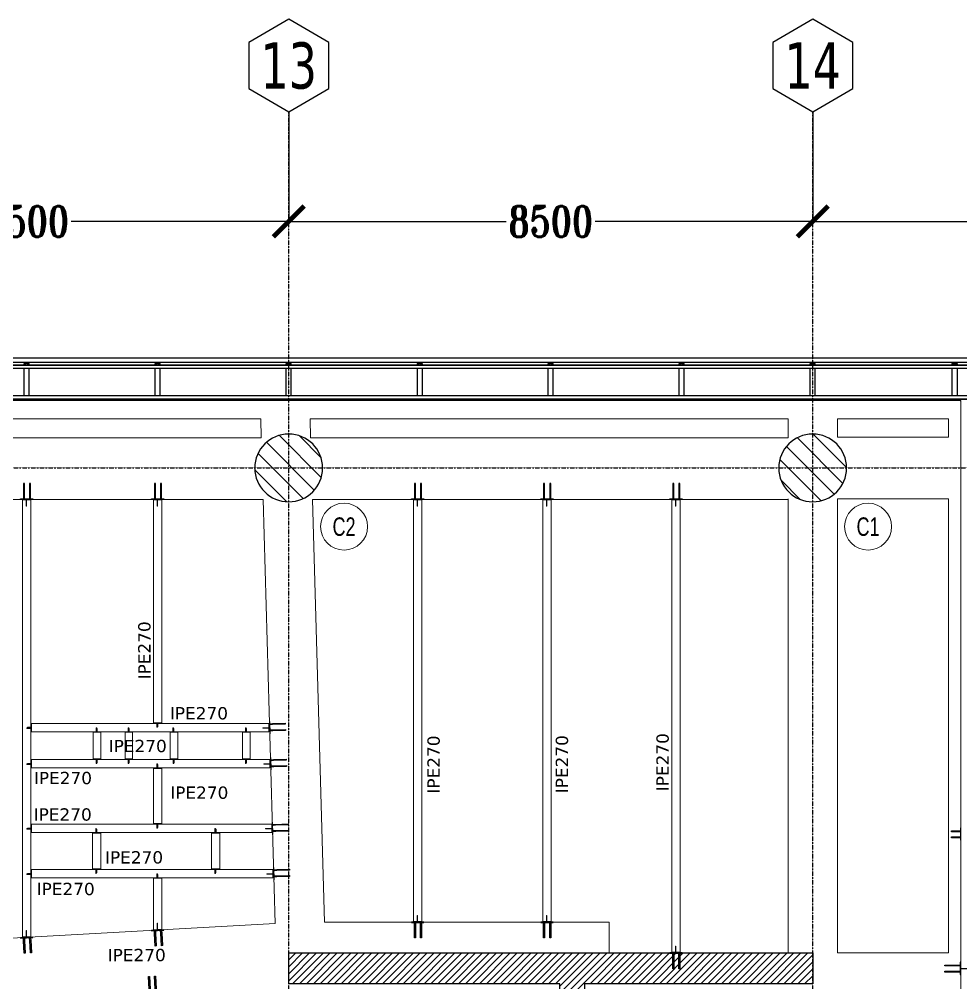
# Model space of a CAD drawing. Header units: millimetres. Extents: x -6598 to 74598, y -11659 to 33736.
# Drawn here: x 46629 to 61901, y 17147 to 32781 of the extents above; entities that cross this region are included whole.
import ezdxf
from ezdxf.enums import TextEntityAlignment as Align

# ---------------------------------------------------------------- set-up
doc = ezdxf.new("R2010")
doc.units = ezdxf.units.MM
doc.header["$LTSCALE"] = 0.95
doc.linetypes.add('DXK_LINE_DOT3', pattern=[5.9187, 2.979, -0.9799, 0.9799, -0.9799])
for name, color, linetype, lineweight in [('0-1', 7, 'Continuous', 5), ('E_B_PLACA-1', 10, 'Continuous', 25), ('E_B_PLACA-2', 254, 'Continuous', 25), ('E_COLUMNAS', 1, 'Continuous', 18), ('E_COLUMNAS-3', 1, 'Continuous', 35), ('E_COLUMNAS-4', 1, 'Continuous', 25), ('E_TEXTO', 3, 'Continuous', 9), ('E_VIGAS', 5, 'Continuous', 9), ('E_VIGAS-1', 5, 'Continuous', 25), ('E_VIGAS-2', 10, 'Continuous', 25), ('E_VIGAS-3', 5, 'Continuous', 25), ('HCB-VIGAS', 4, 'Continuous', 15)]:
    doc.layers.add(name, color=color, linetype=linetype, lineweight=lineweight)
for name, color, linetype in [('COTAS', 8, 'Continuous'), ('HCB-ACH_PANT', 253, 'Continuous'), ('HCB-EJES', 1, 'Continuous'), ('HCB-PLATINAS', 5, 'Continuous'), ('HCB-ROTULOS', 2, 'Continuous'), ('HCB_PANTALLAS', 6, 'Continuous')]:
    doc.layers.add(name, color=color, linetype=linetype)
doc.styles.add('Arial Narrow', font='', dxfattribs={"width": 0.85, "height": 0.3})
doc.styles.add('ROMANT', font='romant.shx', dxfattribs={"width": 0.8})
doc.styles.add('VERDANA', font='verdana.ttf')
doc.styles.get('Arial Narrow').set_extended_font_data('Arial Narrow')
doc.dimstyles.new('1.125', dxfattribs={"dimscale": 0, "dimtxt": 500, "dimasz": 500, "dimexe": 4, "dimexo": 4, "dimgap": 15, "dimtad": 0, "dimdec": 0, "dimzin": 4, "dimdsep": 46, "dimtxsty": 'ROMANT', "dimblk": 'ARCHTICK', "dimcen": -10, "dimclrd": 256, "dimclrt": 3, "dimadec": 0, "dimazin": 0, "dimtfac": 1, "dimtdec": 0, "dimtix": 1, "dimtmove": 0, "dimatfit": 0, "dimldrblk": 'OBLIQUE', "dimfxl": 0.05, "dimtolj": 1, "dimtzin": 0, "dimarcsym": 0})

# ---------------------------------------------------------------- blocks, each defined once
blk = doc.blocks.new('EST_SFM_VIGA-METALICA-SECCION-C - EST_SFM_VIGA-METALICA-UPN160-1604346-_58_00m_N_E_-NIVEL-15 DOC')
at = {"layer": 'E_VIGAS-1'}
for p, q in [((30.11, 0.018), (-30.277, 0.018)), ((-30.272, -0.047), (30.104, -0.047))]:
    blk.add_line(p, q, dxfattribs=at)
blk = doc.blocks.new('EST_SFM_VIGA-METALICA-SECCION-C - EST_SFM_VIGA-METALICA-UPN100-1526554-_58_00m_N_E_-NIVEL-15 DOC')
at = {"layer": 'E_VIGAS-2'}
for p, q in [((34.942, 0.018), (-34.929, 0.018)), ((-34.929, -0.032), (34.942, -0.032))]:
    blk.add_line(p, q, dxfattribs=at)
blk = doc.blocks.new('EST_SFM_VIGA-METALICA-SECCION-C - EST_SFM_VIGA-METALICA-UPN100-1526616-_58_00m_N_E_-NIVEL-15 DOC')
at = {"layer": 'E_VIGAS-2'}
for p, q in [((34.044, 0.032), (-34.827, 0.032)), ((-34.827, -0.018), (34.044, -0.018))]:
    blk.add_line(p, q, dxfattribs=at)
blk = doc.blocks.new('DCTIB_CNI_EST_MOD-1A-FAC_0001_rvt-1-_58_00m_N_E_-NIVEL-15 DOC')
at = {"layer": 'E_B_PLACA-1'}
for p, q in [((-75.147, 167.83), (-5.177, 167.83)), ((-5.727, 167.28), (-74.597, 167.28))]:
    blk.add_line(p, q, dxfattribs=at)
at = {"layer": 'E_B_PLACA-2'}
for p, q in [((-5.177, 167.83), (-75.147, 167.83)), ((-74.597, 167.28), (-5.727, 167.28))]:
    blk.add_line(p, q, dxfattribs=at)
at = {"layer": 'E_VIGAS-1'}
for p, q in [((-27.454, 167.859), (-27.426, 167.859)), ((-27.454, 167.858), (-27.454, 167.859)), ((-27.372, 167.858), (-27.454, 167.858)), ((-27.454, 167.83), (-27.454, 167.858)), ((-27.454, 167.33), (-27.454, 167.78)), ((-27.415, 167.864), (-27.415, 167.878)), ((-27.415, 167.859), (-27.415, 167.864)), ((-27.41, 167.878), (-27.41, 167.864)), ((-27.41, 167.864), (-27.41, 167.859)), ((-27.399, 167.859), (-27.372, 167.859)), ((-27.372, 167.859), (-27.372, 167.858)), ((-27.372, 167.83), (-27.372, 167.858)), ((-27.372, 167.33), (-27.372, 167.78)), ((-25.328, 167.859), (-25.3, 167.859)), ((-25.328, 167.858), (-25.328, 167.859)), ((-25.246, 167.858), (-25.328, 167.858)), ((-25.328, 167.83), (-25.328, 167.858)), ((-25.328, 167.33), (-25.328, 167.78)), ((-25.29, 167.864), (-25.29, 167.878)), ((-25.29, 167.859), (-25.29, 167.864)), ((-25.285, 167.878), (-25.285, 167.864)), ((-25.285, 167.864), (-25.285, 167.859)), ((-25.274, 167.859), (-25.246, 167.859)), ((-25.246, 167.859), (-25.246, 167.858)), ((-25.246, 167.83), (-25.246, 167.858)), ((-25.246, 167.33), (-25.246, 167.78)), ((-23.203, 167.859), (-23.175, 167.859)), ((-23.203, 167.858), (-23.203, 167.859)), ((-23.121, 167.858), (-23.203, 167.858)), ((-23.203, 167.83), (-23.203, 167.858)), ((-23.203, 167.33), (-23.203, 167.78)), ((-23.164, 167.864), (-23.164, 167.878)), ((-23.164, 167.859), (-23.164, 167.864)), ((-23.159, 167.878), (-23.159, 167.864)), ((-23.159, 167.864), (-23.159, 167.859)), ((-23.149, 167.859), (-23.121, 167.859)), ((-23.121, 167.859), (-23.121, 167.858)), ((-23.121, 167.83), (-23.121, 167.858)), ((-23.121, 167.33), (-23.121, 167.78)), ((-21.078, 167.858), (-21.078, 167.859)), ((-21.078, 167.859), (-21.05, 167.859)), ((-20.996, 167.858), (-21.078, 167.858)), ((-21.078, 167.858), (-21.078, 167.83)), ((-21.078, 167.78), (-21.078, 167.33)), ((-21.04, 167.864), (-21.04, 167.878)), ((-21.04, 167.859), (-21.04, 167.864)), ((-21.035, 167.878), (-21.035, 167.864)), ((-21.035, 167.864), (-21.035, 167.859)), ((-21.024, 167.859), (-20.996, 167.859)), ((-20.996, 167.859), (-20.996, 167.858)), ((-20.996, 167.858), (-20.996, 167.83)), ((-20.996, 167.78), (-20.996, 167.33)), ((-18.953, 167.859), (-18.925, 167.859)), ((-18.953, 167.858), (-18.953, 167.859)), ((-18.871, 167.858), (-18.953, 167.858)), ((-18.953, 167.83), (-18.953, 167.858)), ((-18.953, 167.33), (-18.953, 167.78)), ((-18.915, 167.864), (-18.915, 167.878)), ((-18.915, 167.859), (-18.915, 167.864)), ((-18.91, 167.878), (-18.91, 167.864)), ((-18.91, 167.864), (-18.91, 167.859)), ((-18.899, 167.859), (-18.871, 167.859)), ((-18.871, 167.859), (-18.871, 167.858)), ((-18.871, 167.83), (-18.871, 167.858)), ((-18.871, 167.33), (-18.871, 167.78)), ((-16.828, 167.859), (-16.8, 167.859)), ((-16.828, 167.858), (-16.828, 167.859)), ((-16.746, 167.858), (-16.828, 167.858)), ((-16.828, 167.83), (-16.828, 167.858)), ((-16.828, 167.33), (-16.828, 167.78)), ((-16.79, 167.864), (-16.79, 167.878)), ((-16.79, 167.859), (-16.79, 167.864)), ((-16.785, 167.878), (-16.785, 167.864)), ((-16.785, 167.864), (-16.785, 167.859)), ((-16.774, 167.859), (-16.746, 167.859)), ((-16.746, 167.859), (-16.746, 167.858)), ((-16.746, 167.83), (-16.746, 167.858)), ((-16.746, 167.33), (-16.746, 167.78)), ((-14.703, 167.859), (-14.675, 167.859)), ((-14.703, 167.858), (-14.703, 167.859)), ((-14.703, 167.858), (-14.621, 167.858)), ((-14.621, 167.858), (-14.703, 167.858)), ((-14.703, 167.83), (-14.703, 167.858)), ((-14.703, 167.33), (-14.703, 167.78)), ((-14.665, 167.864), (-14.665, 167.878)), ((-14.665, 167.859), (-14.665, 167.864)), ((-14.66, 167.878), (-14.66, 167.864)), ((-14.66, 167.864), (-14.66, 167.859)), ((-14.649, 167.859), (-14.621, 167.859)), ((-14.621, 167.859), (-14.621, 167.858)), ((-14.621, 167.83), (-14.621, 167.858)), ((-14.621, 167.33), (-14.621, 167.78)), ((-12.403, 167.858), (-12.403, 167.859)), ((-12.403, 167.859), (-12.375, 167.859)), ((-12.403, 167.858), (-12.321, 167.858)), ((-12.321, 167.858), (-12.403, 167.858)), ((-12.403, 167.858), (-12.403, 167.83)), ((-12.403, 167.78), (-12.403, 167.33)), ((-12.364, 167.864), (-12.364, 167.878)), ((-12.364, 167.859), (-12.364, 167.864)), ((-12.359, 167.878), (-12.359, 167.864)), ((-12.359, 167.864), (-12.359, 167.859)), ((-12.349, 167.859), (-12.321, 167.859)), ((-12.321, 167.859), (-12.321, 167.858)), ((-12.321, 167.858), (-12.321, 167.83)), ((-12.321, 167.78), (-12.321, 167.33)), ((-27.454, 167.26), (-27.454, 167.28)), ((-27.372, 167.26), (-27.454, 167.26)), ((-27.372, 167.26), (-27.372, 167.28)), ((-25.328, 167.263), (-25.328, 167.28)), ((-25.246, 167.263), (-25.328, 167.263)), ((-25.246, 167.263), (-25.246, 167.28)), ((-23.203, 167.263), (-23.203, 167.28)), ((-23.121, 167.263), (-23.203, 167.263)), ((-23.121, 167.263), (-23.121, 167.28)), ((-21.078, 167.28), (-21.078, 167.263)), ((-20.996, 167.263), (-21.078, 167.263)), ((-20.996, 167.28), (-20.996, 167.263)), ((-18.953, 167.263), (-18.953, 167.28)), ((-18.871, 167.263), (-18.953, 167.263)), ((-18.871, 167.263), (-18.871, 167.28)), ((-16.828, 167.263), (-16.828, 167.28)), ((-16.746, 167.263), (-16.828, 167.263)), ((-16.746, 167.263), (-16.746, 167.28)), ((-14.703, 167.263), (-14.703, 167.28)), ((-14.621, 167.263), (-14.703, 167.263)), ((-14.621, 167.263), (-14.621, 167.28)), ((-12.403, 167.28), (-12.403, 167.263)), ((-12.321, 167.263), (-12.403, 167.263)), ((-12.321, 167.28), (-12.321, 167.263))]:
    blk.add_line(p, q, dxfattribs=at)
for points, knots in [([(-27.415, 167.864), (-27.415, 167.863), (-27.415, 167.862), (-27.417, 167.86), (-27.419, 167.86), (-27.42, 167.859), (-27.421, 167.859), (-27.423, 167.859), (-27.424, 167.859), (-27.426, 167.859)], [0, 0, 0, 0, 0.285714, 0.428571, 0.571429, 0.678571, 0.732143, 0.785714, 1, 1, 1, 1]), ([(-27.426, 167.859), (-27.425, 167.859), (-27.423, 167.859), (-27.421, 167.859), (-27.419, 167.86), (-27.417, 167.86), (-27.415, 167.862), (-27.415, 167.863), (-27.415, 167.864)], [0, 0, 0, 0, 0.142857, 0.285714, 0.428571, 0.571429, 0.785714, 1, 1, 1, 1]), ([(-27.41, 167.864), (-27.41, 167.863), (-27.41, 167.862), (-27.408, 167.86), (-27.407, 167.86), (-27.405, 167.859), (-27.404, 167.859), (-27.402, 167.859), (-27.401, 167.859), (-27.399, 167.859)], [0, 0, 0, 0, 0.285714, 0.428571, 0.571429, 0.678571, 0.732143, 0.785714, 1, 1, 1, 1]), ([(-27.399, 167.859), (-27.4, 167.859), (-27.402, 167.859), (-27.404, 167.859), (-27.406, 167.86), (-27.408, 167.86), (-27.41, 167.862), (-27.41, 167.863), (-27.41, 167.864)], [0, 0, 0, 0, 0.142857, 0.285714, 0.428571, 0.571429, 0.785714, 1, 1, 1, 1]), ([(-25.29, 167.864), (-25.29, 167.863), (-25.29, 167.862), (-25.292, 167.86), (-25.293, 167.86), (-25.295, 167.859), (-25.296, 167.859), (-25.297, 167.859), (-25.299, 167.859), (-25.3, 167.859)], [0, 0, 0, 0, 0.285714, 0.428571, 0.571429, 0.678571, 0.732143, 0.785714, 1, 1, 1, 1]), ([(-25.3, 167.859), (-25.299, 167.859), (-25.298, 167.859), (-25.295, 167.859), (-25.293, 167.86), (-25.291, 167.86), (-25.29, 167.862), (-25.29, 167.863), (-25.29, 167.864)], [0, 0, 0, 0, 0.142857, 0.285714, 0.428571, 0.571429, 0.785714, 1, 1, 1, 1]), ([(-25.285, 167.864), (-25.285, 167.863), (-25.284, 167.862), (-25.283, 167.86), (-25.281, 167.86), (-25.28, 167.859), (-25.279, 167.859), (-25.277, 167.859), (-25.275, 167.859), (-25.274, 167.859)], [0, 0, 0, 0, 0.285714, 0.428571, 0.571429, 0.678571, 0.732143, 0.785714, 1, 1, 1, 1]), ([(-25.274, 167.859), (-25.275, 167.859), (-25.276, 167.859), (-25.279, 167.859), (-25.281, 167.86), (-25.283, 167.86), (-25.284, 167.862), (-25.285, 167.863), (-25.285, 167.864)], [0, 0, 0, 0, 0.142857, 0.285714, 0.428571, 0.571429, 0.785714, 1, 1, 1, 1]), ([(-23.164, 167.864), (-23.164, 167.863), (-23.165, 167.862), (-23.166, 167.86), (-23.168, 167.86), (-23.169, 167.859), (-23.17, 167.859), (-23.172, 167.859), (-23.174, 167.859), (-23.175, 167.859)], [0, 0, 0, 0, 0.285714, 0.428571, 0.571429, 0.678571, 0.732143, 0.785714, 1, 1, 1, 1]), ([(-23.175, 167.859), (-23.174, 167.859), (-23.173, 167.859), (-23.17, 167.859), (-23.168, 167.86), (-23.166, 167.86), (-23.165, 167.862), (-23.164, 167.863), (-23.164, 167.864)], [0, 0, 0, 0, 0.142857, 0.285714, 0.428571, 0.571429, 0.785714, 1, 1, 1, 1]), ([(-23.159, 167.864), (-23.159, 167.863), (-23.159, 167.862), (-23.157, 167.86), (-23.156, 167.86), (-23.154, 167.859), (-23.153, 167.859), (-23.152, 167.859), (-23.15, 167.859), (-23.149, 167.859)], [0, 0, 0, 0, 0.285714, 0.428571, 0.571429, 0.678571, 0.732143, 0.785714, 1, 1, 1, 1]), ([(-23.149, 167.859), (-23.15, 167.859), (-23.151, 167.859), (-23.154, 167.859), (-23.156, 167.86), (-23.158, 167.86), (-23.159, 167.862), (-23.159, 167.863), (-23.159, 167.864)], [0, 0, 0, 0, 0.142857, 0.285714, 0.428571, 0.571429, 0.785714, 1, 1, 1, 1]), ([(-21.05, 167.859), (-21.049, 167.859), (-21.048, 167.859), (-21.045, 167.859), (-21.043, 167.86), (-21.041, 167.86), (-21.04, 167.862), (-21.04, 167.863), (-21.04, 167.864)], [0, 0, 0, 0, 0.142857, 0.285714, 0.428571, 0.571429, 0.785714, 1, 1, 1, 1]), ([(-21.04, 167.864), (-21.04, 167.863), (-21.04, 167.862), (-21.042, 167.86), (-21.043, 167.86), (-21.045, 167.859), (-21.046, 167.859), (-21.047, 167.859), (-21.049, 167.859), (-21.05, 167.859)], [0, 0, 0, 0, 0.285714, 0.428571, 0.571429, 0.678571, 0.732143, 0.785714, 1, 1, 1, 1]), ([(-21.024, 167.859), (-21.025, 167.859), (-21.026, 167.859), (-21.029, 167.859), (-21.031, 167.86), (-21.033, 167.86), (-21.034, 167.862), (-21.035, 167.863), (-21.035, 167.864)], [0, 0, 0, 0, 0.142857, 0.285714, 0.428571, 0.571429, 0.785714, 1, 1, 1, 1]), ([(-21.035, 167.864), (-21.035, 167.863), (-21.034, 167.862), (-21.033, 167.86), (-21.031, 167.86), (-21.03, 167.859), (-21.029, 167.859), (-21.027, 167.859), (-21.025, 167.859), (-21.024, 167.859)], [0, 0, 0, 0, 0.285714, 0.428571, 0.571429, 0.678571, 0.732143, 0.785714, 1, 1, 1, 1]), ([(-18.915, 167.864), (-18.915, 167.863), (-18.915, 167.862), (-18.917, 167.86), (-18.918, 167.86), (-18.92, 167.859), (-18.921, 167.859), (-18.922, 167.859), (-18.924, 167.859), (-18.925, 167.859)], [0, 0, 0, 0, 0.285714, 0.428571, 0.571429, 0.678571, 0.732143, 0.785714, 1, 1, 1, 1]), ([(-18.925, 167.859), (-18.924, 167.859), (-18.923, 167.859), (-18.92, 167.859), (-18.918, 167.86), (-18.916, 167.86), (-18.915, 167.862), (-18.915, 167.863), (-18.915, 167.864)], [0, 0, 0, 0, 0.142857, 0.285714, 0.428571, 0.571429, 0.785714, 1, 1, 1, 1]), ([(-18.91, 167.864), (-18.91, 167.863), (-18.909, 167.862), (-18.908, 167.86), (-18.906, 167.86), (-18.905, 167.859), (-18.904, 167.859), (-18.902, 167.859), (-18.9, 167.859), (-18.899, 167.859)], [0, 0, 0, 0, 0.285714, 0.428571, 0.571429, 0.678571, 0.732143, 0.785714, 1, 1, 1, 1]), ([(-18.899, 167.859), (-18.9, 167.859), (-18.901, 167.859), (-18.904, 167.859), (-18.906, 167.86), (-18.908, 167.86), (-18.909, 167.862), (-18.91, 167.863), (-18.91, 167.864)], [0, 0, 0, 0, 0.142857, 0.285714, 0.428571, 0.571429, 0.785714, 1, 1, 1, 1]), ([(-16.79, 167.864), (-16.79, 167.863), (-16.79, 167.862), (-16.792, 167.86), (-16.793, 167.86), (-16.795, 167.859), (-16.796, 167.859), (-16.797, 167.859), (-16.799, 167.859), (-16.8, 167.859)], [0, 0, 0, 0, 0.285714, 0.428571, 0.571429, 0.678571, 0.732143, 0.785714, 1, 1, 1, 1]), ([(-16.8, 167.859), (-16.799, 167.859), (-16.798, 167.859), (-16.795, 167.859), (-16.793, 167.86), (-16.791, 167.86), (-16.79, 167.862), (-16.79, 167.863), (-16.79, 167.864)], [0, 0, 0, 0, 0.142857, 0.285714, 0.428571, 0.571429, 0.785714, 1, 1, 1, 1]), ([(-16.785, 167.864), (-16.785, 167.863), (-16.784, 167.862), (-16.783, 167.86), (-16.781, 167.86), (-16.78, 167.859), (-16.779, 167.859), (-16.777, 167.859), (-16.775, 167.859), (-16.774, 167.859)], [0, 0, 0, 0, 0.285714, 0.428571, 0.571429, 0.678571, 0.732143, 0.785714, 1, 1, 1, 1]), ([(-16.774, 167.859), (-16.775, 167.859), (-16.776, 167.859), (-16.779, 167.859), (-16.781, 167.86), (-16.783, 167.86), (-16.784, 167.862), (-16.785, 167.863), (-16.785, 167.864)], [0, 0, 0, 0, 0.142857, 0.285714, 0.428571, 0.571429, 0.785714, 1, 1, 1, 1]), ([(-14.665, 167.864), (-14.665, 167.863), (-14.665, 167.862), (-14.667, 167.86), (-14.668, 167.86), (-14.67, 167.859), (-14.671, 167.859), (-14.672, 167.859), (-14.674, 167.859), (-14.675, 167.859)], [0, 0, 0, 0, 0.285714, 0.428571, 0.571429, 0.678571, 0.732143, 0.785714, 1, 1, 1, 1]), ([(-14.675, 167.859), (-14.674, 167.859), (-14.673, 167.859), (-14.67, 167.859), (-14.668, 167.86), (-14.666, 167.86), (-14.665, 167.862), (-14.665, 167.863), (-14.665, 167.864)], [0, 0, 0, 0, 0.142857, 0.285714, 0.428571, 0.571429, 0.785714, 1, 1, 1, 1]), ([(-14.66, 167.864), (-14.66, 167.863), (-14.659, 167.862), (-14.658, 167.86), (-14.656, 167.86), (-14.655, 167.859), (-14.654, 167.859), (-14.652, 167.859), (-14.65, 167.859), (-14.649, 167.859)], [0, 0, 0, 0, 0.285714, 0.428571, 0.571429, 0.678571, 0.732143, 0.785714, 1, 1, 1, 1]), ([(-14.649, 167.859), (-14.65, 167.859), (-14.651, 167.859), (-14.654, 167.859), (-14.656, 167.86), (-14.658, 167.86), (-14.659, 167.862), (-14.66, 167.863), (-14.66, 167.864)], [0, 0, 0, 0, 0.142857, 0.285714, 0.428571, 0.571429, 0.785714, 1, 1, 1, 1]), ([(-12.375, 167.859), (-12.374, 167.859), (-12.373, 167.859), (-12.37, 167.859), (-12.368, 167.86), (-12.366, 167.86), (-12.365, 167.862), (-12.364, 167.863), (-12.364, 167.864)], [0, 0, 0, 0, 0.142857, 0.285714, 0.428571, 0.571429, 0.785714, 1, 1, 1, 1]), ([(-12.364, 167.864), (-12.364, 167.863), (-12.365, 167.862), (-12.366, 167.86), (-12.368, 167.86), (-12.369, 167.859), (-12.37, 167.859), (-12.372, 167.859), (-12.374, 167.859), (-12.375, 167.859)], [0, 0, 0, 0, 0.285714, 0.428571, 0.571429, 0.678571, 0.732143, 0.785714, 1, 1, 1, 1]), ([(-12.349, 167.859), (-12.35, 167.859), (-12.351, 167.859), (-12.354, 167.859), (-12.356, 167.86), (-12.358, 167.86), (-12.359, 167.862), (-12.359, 167.863), (-12.359, 167.864)], [0, 0, 0, 0, 0.142857, 0.285714, 0.428571, 0.571429, 0.785714, 1, 1, 1, 1]), ([(-12.359, 167.864), (-12.359, 167.863), (-12.359, 167.862), (-12.357, 167.86), (-12.356, 167.86), (-12.354, 167.859), (-12.353, 167.859), (-12.352, 167.859), (-12.35, 167.859), (-12.349, 167.859)], [0, 0, 0, 0, 0.285714, 0.428571, 0.571429, 0.678571, 0.732143, 0.785714, 1, 1, 1, 1])]:
    blk.add_open_spline(points, degree=3, knots=knots, dxfattribs=at)
for name, p in [('EST_SFM_VIGA-METALICA-SECCION-C - EST_SFM_VIGA-METALICA-UPN160-1604346-_58_00m_N_E_-NIVEL-15 DOC', (-40.081, 167.925)), ('EST_SFM_VIGA-METALICA-SECCION-C - EST_SFM_VIGA-METALICA-UPN100-1526554-_58_00m_N_E_-NIVEL-15 DOC', (-40.169, 167.812)), ('EST_SFM_VIGA-METALICA-SECCION-C - EST_SFM_VIGA-METALICA-UPN100-1526616-_58_00m_N_E_-NIVEL-15 DOC', (-39.77, 167.298))]:
    blk.add_blockref(name, p, dxfattribs=at)
blk = doc.blocks.new('EST_SCM_COLUMNA-SECCION-CIRCULAR - EST_SCM_COLUMNA-CONCRETO-CIRCULAR_Ø_110cm-V22-_58_00m_N_E_-NIVEL-15 DOC')
at = {"layer": 'E_COLUMNAS'}
h = blk.add_hatch(dxfattribs=at)
h.set_pattern_fill('FP_21', color=256, style=0, pattern_type=2)
h.set_pattern_definition([(135, (23.162, -166.162), (-0.15909903, -0.15909903), [])])
h.paths.add_polyline_path([(-0.041, -0.548), (0.041, -0.548), (0.122, -0.536), (0.201, -0.512), (0.275, -0.476), (0.343, -0.43), (0.403, -0.374), (0.454, -0.31), (0.496, -0.239), (0.526, -0.162), (0.544, -0.082), (0.55, 0), (0.544, 0.082), (0.526, 0.162), (0.496, 0.239), (0.454, 0.31), (0.402, 0.375), (0.343, 0.43), (0.275, 0.476), (0.201, 0.512), (0.122, 0.536), (0.041, 0.548), (-0.041, 0.548), (-0.122, 0.536), (-0.201, 0.512), (-0.275, 0.476), (-0.343, 0.43), (-0.403, 0.374), (-0.454, 0.31), (-0.496, 0.239), (-0.526, 0.162), (-0.544, 0.082), (-0.55, 0), (-0.544, -0.082), (-0.526, -0.162), (-0.496, -0.239), (-0.454, -0.31), (-0.403, -0.374), (-0.343, -0.43), (-0.275, -0.476), (-0.201, -0.512), (-0.122, -0.536), (-0.098, -0.54)])
at = {"layer": 'E_COLUMNAS-4'}
for start, end in [(0, 180), (180, 0)]:
    blk.add_arc((0, 0), 0.55, start, end, dxfattribs=at)
blk = doc.blocks.new('EST_SCM_COLUMNA-SECCION-CIRCULAR - EST_SCM_COLUMNA-CONCRETO-CIRCULAR_Ø_110cm-V23-_58_00m_N_E_-NIVEL-15 DOC')
at = {"layer": 'E_COLUMNAS'}
h = blk.add_hatch(dxfattribs=at)
h.set_pattern_fill('FP_22', color=256, style=0, pattern_type=2)
h.set_pattern_definition([(135, (14.662, -166.162), (-0.15909903, -0.15909903), [])])
h.paths.add_polyline_path([(0.041, -0.548), (0.122, -0.536), (0.201, -0.512), (0.275, -0.476), (0.343, -0.43), (0.403, -0.374), (0.454, -0.31), (0.496, -0.239), (0.526, -0.162), (0.544, -0.082), (0.55, 0), (0.544, 0.082), (0.526, 0.162), (0.496, 0.239), (0.454, 0.31), (0.402, 0.375), (0.343, 0.43), (0.275, 0.476), (0.201, 0.512), (0.122, 0.536), (0.041, 0.548), (-0.041, 0.548), (-0.122, 0.536), (-0.201, 0.512), (-0.275, 0.476), (-0.343, 0.43), (-0.403, 0.374), (-0.454, 0.31), (-0.496, 0.239), (-0.526, 0.162), (-0.544, 0.082), (-0.55, 0), (-0.544, -0.082), (-0.526, -0.162), (-0.496, -0.239), (-0.454, -0.31), (-0.403, -0.374), (-0.343, -0.43), (-0.275, -0.476), (-0.201, -0.512), (-0.122, -0.536), (-0.041, -0.548)])
at = {"layer": 'E_COLUMNAS-4'}
for start, end in [(0, 180), (180, 0)]:
    blk.add_arc((0, 0), 0.55, start, end, dxfattribs=at)
blk = doc.blocks.new('_ArchTick')
at = {"color": 0, "linetype": 'ByBlock', "const_width": 0.15}
blk.add_lwpolyline([(-0.5, -0.5), (0.5, 0.5)], dxfattribs=at)
blk = doc.blocks.new('*D645')
at = {"layer": 'COTAS', "color": 0, "lineweight": -2, "transparency": 16777216}
for p, q in [((42500, 31277), (42500, 29496)), ((51000, 31277), (51000, 29496))]:
    blk.add_line(p, q, dxfattribs=at)
at = {"layer": 'COTAS', "lineweight": -2, "transparency": 16777216}
for p, q in [((42500, 29500), (46030, 29500)), ((51000, 29500), (47470, 29500))]:
    blk.add_line(p, q, dxfattribs=at)
at = {"layer": 'Defpoints', "color": 0, "transparency": 16777216}
for p in [(42500, 31281), (51000, 31281), (42500, 29500)]:
    blk.add_point(p, dxfattribs=at)
at = {"layer": 'COTAS', "lineweight": -2, "transparency": 16777216, "xscale": 500, "yscale": 500, "zscale": 500, "rotation": 180}
blk.add_blockref('_ArchTick', (42500, 29500), dxfattribs=at)
at = {"layer": 'COTAS', "lineweight": -2, "transparency": 16777216, "xscale": 500, "yscale": 500, "zscale": 500}
blk.add_blockref('_ArchTick', (51000, 29500), dxfattribs=at)
at = {"layer": 'COTAS', "color": 3, "transparency": 16777216, "insert": (46750, 29500), "char_height": 500, "attachment_point": 5, "style": 'ROMANT'}
blk.add_mtext('\\A1;8500', dxfattribs=at)
blk = doc.blocks.new('_Oblique')
at = {"color": 0, "linetype": 'ByBlock', "lineweight": -2}
blk.add_line((-0.5, -0.5), (0.5, 0.5), dxfattribs=at)
blk = doc.blocks.new('*D646')
at = {"layer": 'COTAS', "color": 0, "lineweight": -2, "transparency": 16777216}
for p, q in [((51000, 31277), (51000, 29496)), ((59500, 31277), (59500, 29496))]:
    blk.add_line(p, q, dxfattribs=at)
at = {"layer": 'COTAS', "lineweight": -2, "transparency": 16777216}
for p, q in [((51000, 29500), (54530, 29500)), ((59500, 29500), (55970, 29500))]:
    blk.add_line(p, q, dxfattribs=at)
at = {"layer": 'Defpoints', "color": 0, "transparency": 16777216}
for p in [(51000, 31281), (59500, 31281), (51000, 29500)]:
    blk.add_point(p, dxfattribs=at)
at = {"layer": 'COTAS', "lineweight": -2, "transparency": 16777216, "xscale": 500, "yscale": 500, "zscale": 500, "rotation": 180}
blk.add_blockref('_ArchTick', (51000, 29500), dxfattribs=at)
at = {"layer": 'COTAS', "lineweight": -2, "transparency": 16777216, "xscale": 500, "yscale": 500, "zscale": 500}
blk.add_blockref('_ArchTick', (59500, 29500), dxfattribs=at)
at = {"layer": 'COTAS', "color": 3, "transparency": 16777216, "insert": (55250, 29500), "char_height": 500, "attachment_point": 5, "style": 'ROMANT'}
blk.add_mtext('\\A1;8500', dxfattribs=at)
blk = doc.blocks.new('*D647')
at = {"layer": 'COTAS', "color": 0, "lineweight": -2, "transparency": 16777216}
for p, q in [((59500, 31277), (59500, 29496)), ((68000, 31277), (68000, 29496))]:
    blk.add_line(p, q, dxfattribs=at)
at = {"layer": 'COTAS', "lineweight": -2, "transparency": 16777216}
for p, q in [((59500, 29500), (63030, 29500)), ((68000, 29500), (64470, 29500))]:
    blk.add_line(p, q, dxfattribs=at)
at = {"layer": 'Defpoints', "color": 0, "transparency": 16777216}
for p in [(59500, 31281), (68000, 31281), (68000, 29500)]:
    blk.add_point(p, dxfattribs=at)
at = {"layer": 'COTAS', "lineweight": -2, "transparency": 16777216, "xscale": 500, "yscale": 500, "zscale": 500, "rotation": 180}
blk.add_blockref('_ArchTick', (59500, 29500), dxfattribs=at)
at = {"layer": 'COTAS', "lineweight": -2, "transparency": 16777216, "xscale": 500, "yscale": 500, "zscale": 500}
blk.add_blockref('_ArchTick', (68000, 29500), dxfattribs=at)
at = {"layer": 'COTAS', "color": 3, "transparency": 16777216, "insert": (63750, 29500), "char_height": 500, "attachment_point": 5, "style": 'ROMANT'}
blk.add_mtext('\\A1;8500', dxfattribs=at)
blk = doc.blocks.new('CNI_TAG COLUMNAS CONCRETO MARCA - CNI_COLUMNA CONCRETO-582370-PLANTA TIPO PISO 18 A PISO 23')
at = {"layer": 'E_TEXTO'}
for start, end in [(360, 180), (180, 360)]:
    blk.add_arc((0.00026, -0.00015), 0.00254, start, end, dxfattribs=at)

msp = doc.modelspace()

# ---------------------------------------------------------------- hatches: boundary and pattern name
at = {"layer": 'HCB-ACH_PANT'}
h = msp.add_hatch(dxfattribs=at)
h.set_pattern_fill('ANSI31', color=256, scale=25)
h.set_pattern_definition([(45, (-21179.4, -55448.73), (-56.1266, 56.1266), [])])
h.paths.add_polyline_path([(59500.2, 7870.3), (51000.2, 7870.3), (51000.2, 8370.3), (55400.2, 8370.3), (55400.2, 17130.3), (51000.2, 17130.3), (51000.2, 17630.3), (59500.2, 17630.3), (59500.2, 17130.3), (55800.2, 17130.3), (55800.2, 8370.3), (59500.2, 8370.3)])

# ---------------------------------------------------------------- linework, layer by layer
at = {"layer": 'E_VIGAS', "color": 30, "true_color": 0xf26722}
msp.add_line((59100, 17632.6), (59100, 25000.1), dxfattribs=at)
for points in [[(6101, 26596), (6101, -1095.8), (61901.2, -1095.7), (61901.1, 26596)], [(42801, 25990.1), (42801, 26296), (50546.2, 26296), (50554.9, 25990.1)], [(51355.2, 25990.1), (59101.2, 25990.1), (59101.2, 26296), (51346.5, 26296)], [(59901.2, 26000.1), (61701.1, 26000.1), (61701.1, 26296), (59901.2, 26296)], [(42801, 24990.1), (42801, 17662.8), (50779.9, 18107.1), (50583.4, 24990.1)], [(59901.2, 25000.1), (59901.2, 17632.6), (61701.2, 17632.6), (61701.1, 25000.1)]]:
    msp.add_lwpolyline(points, close=True, dxfattribs=at)
msp.add_lwpolyline([(59101.2, 24990.1), (51383.8, 24990.1), (51579.5, 18130.2), (56201, 18130.2), (56201, 17632.6)], dxfattribs=at)
at = {"layer": 'E_VIGAS-3'}
msp.add_line((61891.3, 26596), (61900.2, 26596), dxfattribs=at)
at = {"layer": 'HCB-EJES', "linetype": 'DXK_LINE_DOT3'}
for p, q in [((51000.1, -5780.2), (51000.1, 31280.5)), ((59500.1, -5780.2), (59500.1, 31280.5)), ((-5098.2, 25500), (73098.4, 25500))]:
    msp.add_line(p, q, dxfattribs=at)
at = {"layer": 'HCB-PLATINAS', "color": 5}
for points in [[(46700.7, 24997.6), (46704.3, 24996.1), (46707.9, 24997.6), (46710, 24998.5), (46712.3, 25004.1), (46712.3, 25041.6), (46712.3, 25246.1), (46696.3, 25246.1), (46696.3, 25041.6), (46696.3, 25004.1), (46698.7, 24998.5)], [(46800.7, 24997.6), (46804.3, 24996.1), (46807.9, 24997.6), (46810, 24998.5), (46812.3, 25004.1), (46812.3, 25041.6), (46812.3, 25246.1), (46796.3, 25246.1), (46796.3, 25041.6), (46796.3, 25004.1), (46798.7, 24998.5)], [(48825.5, 24997.6), (48829.1, 24996.1), (48832.8, 24997.6), (48834.8, 24998.5), (48837.1, 25004.1), (48837.1, 25041.6), (48837.1, 25246.1), (48821.1, 25246.1), (48821.1, 25041.6), (48821.1, 25004.1), (48823.5, 24998.5)], [(48925.5, 24997.6), (48929.1, 24996.1), (48932.8, 24997.6), (48934.8, 24998.5), (48937.1, 25004.1), (48937.1, 25041.6), (48937.1, 25246.1), (48921.1, 25246.1), (48921.1, 25041.6), (48921.1, 25004.1), (48923.5, 24998.5)], [(53044.9, 24997.6), (53048.6, 24996.1), (53052.2, 24997.6), (53054.2, 24998.5), (53056.6, 25004.1), (53056.6, 25041.6), (53056.6, 25246.1), (53040.6, 25246.1), (53040.6, 25041.6), (53040.6, 25004.1), (53042.9, 24998.5)], [(53144.9, 24997.6), (53148.6, 24996.1), (53152.2, 24997.6), (53154.2, 24998.5), (53156.6, 25004.1), (53156.6, 25041.6), (53156.6, 25246.1), (53140.6, 25246.1), (53140.6, 25041.6), (53140.6, 25004.1), (53142.9, 24998.5)], [(55139.4, 24997.6), (55143, 24996.1), (55146.6, 24997.6), (55148.6, 24998.5), (55151, 25004.1), (55151, 25041.6), (55151, 25246.1), (55135, 25246.1), (55135, 25041.6), (55135, 25004.1), (55137.3, 24998.5)], [(55239.4, 24997.6), (55243, 24996.1), (55246.6, 24997.6), (55248.6, 24998.5), (55251, 25004.1), (55251, 25041.6), (55251, 25246.1), (55235, 25246.1), (55235, 25041.6), (55235, 25004.1), (55237.3, 24998.5)], [(57233.8, 24997.6), (57237.5, 24996.1), (57241.1, 24997.6), (57243.1, 24998.5), (57245.5, 25004.1), (57245.5, 25041.6), (57245.5, 25246.1), (57229.5, 25246.1), (57229.5, 25041.6), (57229.5, 25004.1), (57231.8, 24998.5)], [(57333.8, 24997.6), (57337.5, 24996.1), (57341.1, 24997.6), (57343.1, 24998.5), (57345.5, 25004.1), (57345.5, 25041.6), (57345.5, 25246.1), (57329.5, 25246.1), (57329.5, 25041.6), (57329.5, 25004.1), (57331.8, 24998.5)], [(50695.2, 21338.3), (50693.6, 21341.9), (50695, 21345.6), (50695.8, 21347.6), (50701.4, 21350.1), (50738.9, 21351.3), (50943.3, 21357.5), (50943.8, 21341.5), (50739.4, 21335.3), (50701.9, 21334.1), (50696.1, 21336.3)], [(50698.3, 21238.4), (50696.7, 21241.9), (50698.1, 21245.6), (50698.8, 21247.7), (50704.4, 21250.2), (50741.9, 21251.3), (50946.3, 21257.5), (50946.8, 21241.5), (50742.4, 21235.3), (50704.9, 21234.2), (50699.2, 21236.4)], [(50698.3, 21238.4), (50696.7, 21241.9), (50698.1, 21245.6), (50698.8, 21247.7), (50704.4, 21250.2), (50741.9, 21251.3), (50946.3, 21257.5), (50946.8, 21241.5), (50742.4, 21235.3), (50704.9, 21234.2), (50699.2, 21236.4)], [(50711.9, 20753.3), (50710.3, 20756.9), (50711.7, 20760.5), (50712.4, 20762.6), (50718, 20765.1), (50755.5, 20766.3), (50959.9, 20772.5), (50960.4, 20756.5), (50756, 20750.3), (50718.5, 20749.1), (50712.8, 20751.3)], [(50714.9, 20653.4), (50713.3, 20656.9), (50714.7, 20660.6), (50715.5, 20662.7), (50721.1, 20665.2), (50758.5, 20666.3), (50962.9, 20672.5), (50963.4, 20656.5), (50759, 20650.3), (50721.5, 20649.2), (50715.8, 20651.3)], [(50714.9, 20653.4), (50713.3, 20656.9), (50714.7, 20660.6), (50715.5, 20662.7), (50721.1, 20665.2), (50758.5, 20666.3), (50962.9, 20672.5), (50963.4, 20656.5), (50759, 20650.3), (50721.5, 20649.2), (50715.8, 20651.3)], [(50741.8, 19704), (50740.2, 19707.6), (50741.6, 19711.2), (50742.4, 19713.3), (50748, 19715.8), (50785.4, 19716.9), (50989.9, 19723.1), (50990.3, 19707.2), (50785.9, 19701), (50748.5, 19699.8), (50742.7, 19702)], [(50744.9, 19604), (50743.2, 19607.6), (50744.6, 19611.3), (50745.4, 19613.3), (50751, 19615.9), (50788.5, 19617), (50992.9, 19623.2), (50993.4, 19607.2), (50789, 19601), (50751.5, 19599.9), (50745.8, 19602)], [(50744.9, 19604), (50743.2, 19607.6), (50744.6, 19611.3), (50745.4, 19613.3), (50751, 19615.9), (50788.5, 19617), (50992.9, 19623.2), (50993.4, 19607.2), (50789, 19601), (50751.5, 19599.9), (50745.8, 19602)], [(61893.7, 19607.7), (61895.2, 19604.1), (61893.7, 19600.5), (61892.8, 19598.4), (61887.2, 19596.1), (61849.7, 19596.1), (61751.2, 19596.1), (61751.2, 19612.1), (61849.7, 19612.1), (61887.2, 19612.1), (61892.8, 19609.7)], [(61893.7, 19507.7), (61895.2, 19504.1), (61893.7, 19500.5), (61892.8, 19498.4), (61887.2, 19496.1), (61849.7, 19496.1), (61751.2, 19496.1), (61751.2, 19512.1), (61849.7, 19512.1), (61887.2, 19512.1), (61892.8, 19509.7)], [(50762.8, 18969), (50761.2, 18972.6), (50762.5, 18976.3), (50763.3, 18978.3), (50768.9, 18980.9), (50806.4, 18982), (51010.8, 18988.2), (51011.3, 18972.2), (50806.9, 18966), (50769.4, 18964.9), (50763.7, 18967)], [(50765.8, 18869.1), (50764.2, 18872.7), (50765.6, 18876.3), (50766.4, 18878.4), (50771.9, 18880.9), (50809.4, 18882), (51013.8, 18888.2), (51014.3, 18872.2), (50809.9, 18866), (50772.4, 18864.9), (50766.7, 18867.1)], [(50765.8, 18869.1), (50764.2, 18872.7), (50765.6, 18876.3), (50766.4, 18878.4), (50771.9, 18880.9), (50809.4, 18882), (51013.8, 18888.2), (51014.3, 18872.2), (50809.9, 18866), (50772.4, 18864.9), (50766.7, 18867.1)], [(48826.1, 17990.7), (48829.6, 17992.4), (48833.3, 17991.1), (48835.4, 17990.4), (48838, 17984.9), (48840.1, 17947.4), (48851.5, 17743.2), (48835.5, 17742.4), (48824.1, 17946.5), (48822, 17984), (48824.1, 17989.8)], [(48925.9, 17996.3), (48929.4, 17998), (48933.1, 17996.7), (48935.2, 17996), (48937.9, 17990.4), (48940, 17953), (48951.3, 17748.8), (48935.3, 17747.9), (48924, 17952.1), (48921.9, 17989.5), (48923.9, 17995.3)], [(53045, 18122.7), (53048.6, 18124.2), (53052.3, 18122.7), (53054.3, 18121.8), (53056.6, 18116.2), (53056.6, 18078.7), (53056.6, 17874.2), (53040.6, 17874.2), (53040.6, 18078.7), (53040.6, 18116.2), (53043, 18121.8)], [(53145, 18122.7), (53148.6, 18124.2), (53152.3, 18122.7), (53154.3, 18121.8), (53156.6, 18116.2), (53156.6, 18078.7), (53156.6, 17874.2), (53140.6, 17874.2), (53140.6, 18078.7), (53140.6, 18116.2), (53143, 18121.8)], [(55139.4, 18122.7), (55143.1, 18124.2), (55146.7, 18122.7), (55148.7, 18121.8), (55151.1, 18116.2), (55151.1, 18078.7), (55151.1, 17874.2), (55135.1, 17874.2), (55135.1, 18078.7), (55135.1, 18116.2), (55137.4, 18121.8)], [(55239.4, 18122.7), (55243.1, 18124.2), (55246.7, 18122.7), (55248.7, 18121.8), (55251.1, 18116.2), (55251.1, 18078.7), (55251.1, 17874.2), (55235.1, 17874.2), (55235.1, 18078.7), (55235.1, 18116.2), (55237.4, 18121.8)], [(46701.2, 17872.4), (46704.7, 17874.1), (46708.4, 17872.8), (46710.5, 17872.1), (46713.1, 17866.5), (46715.2, 17829.1), (46726.6, 17624.9), (46710.6, 17624), (46699.2, 17828.2), (46697.2, 17865.7), (46699.2, 17871.4)], [(46801, 17877.9), (46804.5, 17879.6), (46808.2, 17878.3), (46810.3, 17877.6), (46813, 17872.1), (46815.1, 17834.7), (46826.4, 17630.5), (46810.5, 17629.6), (46799.1, 17833.8), (46797, 17871.2), (46799, 17877)], [(57233.9, 17622.7), (57237.5, 17624.2), (57241.2, 17622.7), (57243.2, 17621.9), (57245.5, 17616.2), (57245.5, 17578.7), (57245.5, 17374.2), (57229.5, 17374.2), (57229.5, 17578.7), (57229.5, 17616.2), (57231.9, 17621.9)], [(57333.9, 17622.7), (57337.5, 17624.2), (57341.2, 17622.7), (57343.2, 17621.9), (57345.5, 17616.2), (57345.5, 17578.7), (57345.5, 17374.2), (57329.5, 17374.2), (57329.5, 17578.7), (57329.5, 17616.2), (57331.9, 17621.9)], [(61892.7, 17429.8), (61894.2, 17426.2), (61892.7, 17422.5), (61891.9, 17420.5), (61886.2, 17418.2), (61848.7, 17418.2), (61644.2, 17418.2), (61644.2, 17434.2), (61848.7, 17434.2), (61886.2, 17434.2), (61891.9, 17431.8)], [(48749.5, 17000), (48746, 16998.3), (48742.3, 16999.6), (48740.2, 17000.3), (48737.6, 17005.8), (48735.5, 17043.3), (48724.2, 17247.5), (48740.2, 17248.4), (48751.5, 17044.2), (48753.6, 17006.7), (48751.5, 17001)], [(48849.4, 17005.5), (48845.9, 17003.8), (48842.2, 17005.1), (48840.1, 17005.9), (48837.4, 17011.4), (48835.4, 17048.8), (48824.1, 17253), (48840, 17253.9), (48851.3, 17049.7), (48853.4, 17012.3), (48851.4, 17006.5)], [(61892.7, 17329.8), (61894.2, 17326.2), (61892.7, 17322.5), (61891.9, 17320.5), (61886.2, 17318.2), (61848.7, 17318.2), (61644.2, 17318.2), (61644.2, 17334.2), (61848.7, 17334.2), (61886.2, 17334.2), (61891.9, 17331.8)]]:
    msp.add_lwpolyline(points, close=True, dxfattribs=at)
at = {"layer": 'HCB-PLATINAS', "color": 4}
for points in [[(46650.2, 24996.1), (46850.2, 24996.1), (46850.2, 24990.1), (46650.2, 24990.1)], [(48775, 24996.1), (48975, 24996.1), (48975, 24990.1), (48775, 24990.1)], [(52994.5, 24996.1), (53194.5, 24996.1), (53194.5, 24990.1), (52994.5, 24990.1)], [(55088.9, 24996.1), (55288.9, 24996.1), (55288.9, 24990.1), (55088.9, 24990.1)], [(57183.4, 24996.1), (57383.4, 24996.1), (57383.4, 24990.1), (57183.4, 24990.1)], [(50698.3, 21187.9), (50692.2, 21387.8), (50686.2, 21387.6), (50692.3, 21187.7)], [(50714.9, 20602.9), (50708.9, 20802.8), (50702.9, 20802.6), (50708.9, 20602.7)], [(50744.9, 19553.5), (50738.8, 19753.4), (50732.8, 19753.3), (50738.9, 19553.4)], [(61895.2, 19658.2), (61895.2, 19458.2), (61901.2, 19458.2), (61901.2, 19658.2)], [(50765.8, 18818.6), (50759.8, 19018.5), (50753.8, 19018.3), (50759.8, 18818.4)], [(48775.6, 17989.4), (48975.3, 18000.5), (48974.9, 18006.5), (48775.2, 17995.4)], [(52994.5, 18124.2), (53194.5, 18124.2), (53194.5, 18130.2), (52994.5, 18130.2)], [(55089, 18124.2), (55289, 18124.2), (55289, 18130.2), (55089, 18130.2)], [(46650.7, 17871.1), (46850.4, 17882.2), (46850, 17888.2), (46650.4, 17877.1)], [(57183.4, 17624.2), (57383.4, 17624.2), (57383.4, 17630.2), (57183.4, 17630.2)], [(61894.2, 17480.3), (61894.2, 17280.3), (61900.2, 17280.3), (61900.2, 17480.3)]]:
    msp.add_lwpolyline(points, close=True, dxfattribs=at)
at = {"layer": 'HCB-ROTULOS'}
for points in [[(50350.6, 31655.5), (51000.1, 31280.5), (51649.6, 31655.5), (51649.6, 32405.5), (51000.1, 32780.5), (50350.6, 32405.5)], [(58850.6, 31655.5), (59500.1, 31280.5), (60149.6, 31655.5), (60149.6, 32405.5), (59500.1, 32780.5), (58850.6, 32405.5)]]:
    msp.add_lwpolyline(points, close=True, dxfattribs=at)
at = {"layer": 'HCB-VIGAS'}
for points in [[(46682.6, 24980.1), (46817.6, 24980.1), (46817.3, 17896.4), (46682.5, 17888.9)], [(46740.8, 24990.1), (46740.8, 24880.1), (46746.8, 24880.1), (46746.8, 24990.1)], [(48807.6, 21365.2), (48942.6, 21365.2), (48942.6, 24980.1), (48807.6, 24980.1)], [(48865.7, 24990.1), (48865.7, 24880.1), (48871.7, 24880.1), (48871.7, 24990.1)], [(53027, 18140.2), (53162, 18140.2), (53162, 24980.1), (53027, 24980.1)], [(53085.2, 24990.1), (53085.2, 24880.1), (53091.2, 24880.1), (53091.2, 24990.1)], [(55121.5, 18140.2), (55256.5, 18140.2), (55256.4, 24980.1), (55121.4, 24980.1)], [(55179.6, 24990.1), (55179.6, 24880.1), (55185.6, 24880.1), (55185.6, 24990.1)], [(57215.9, 17640.2), (57350.9, 17640.2), (57351, 24980.1), (57216, 24980.1)], [(57274.1, 24990.1), (57274.1, 24880.1), (57280.1, 24880.1), (57280.1, 24990.1)], [(46827.5, 21284.4), (46827.5, 21274.4), (46753.3, 21274.4), (46753.3, 21284.4)], [(46827.5, 21291), (46827.5, 21284.4), (46763.3, 21284.4), (46763.3, 21291)], [(50677.3, 21220.2), (46827.5, 21220.2), (46827.5, 21355.2), (50677.3, 21355.2)], [(47887.1, 21220.2), (47877.1, 21220.2), (47877.1, 21284.5), (47887.1, 21284.5)], [(47893.3, 21210.3), (47887.1, 21210.3), (47887.1, 21274.5), (47893.3, 21274.5)], [(48404.3, 21220.2), (48394.3, 21220.2), (48394.3, 21284.4), (48404.3, 21284.4)], [(48410.5, 21210.2), (48404.3, 21210.2), (48404.3, 21274.4), (48410.5, 21274.4)], [(48871.8, 21355.3), (48861.8, 21355.3), (48861.8, 21291), (48871.8, 21291)], [(48878.4, 21365.2), (48871.8, 21365.2), (48871.8, 21301), (48878.4, 21301)], [(49132.4, 21220.2), (49122.4, 21220.2), (49122.4, 21284.3), (49132.4, 21284.3)], [(49138.6, 21210), (49132.4, 21210), (49132.4, 21274.3), (49138.6, 21274.3)], [(50309.4, 21220.2), (50299.4, 21220.2), (50299.4, 21284.1), (50309.4, 21284.1)], [(50315.7, 21210.2), (50309.5, 21210.2), (50309.4, 21274.1), (50315.6, 21274.1)], [(50689.3, 21284.4), (50689.3, 21278.4), (50579.3, 21278.4), (50579.3, 21284.4)], [(47830.2, 20780.4), (47950.2, 20780.4), (47950.2, 21210.2), (47830.2, 21210.2)], [(48347.4, 20780.5), (48467.4, 20780.5), (48467.4, 21210.2), (48347.4, 21210.2)], [(49079, 20780.6), (49199, 20780.6), (49199, 21210.2), (49079, 21210.2)], [(50252.6, 20780.9), (50372.6, 20780.9), (50372.6, 21210.2), (50252.6, 21210.2)], [(46817.5, 20699.4), (46817.5, 20689.4), (46753.3, 20689.4), (46753.3, 20699.4)], [(46828.6, 20706), (46828.6, 20699.4), (46764.3, 20699.4), (46764.3, 20706)], [(50693.9, 20636), (46828.6, 20635.2), (46828.6, 20770.2), (50693.9, 20771)], [(47887, 20770.4), (47877, 20770.4), (47877, 20706.2), (47887, 20706.2)], [(47893.2, 20780.4), (47887, 20780.4), (47887, 20716.2), (47893.2, 20716.2)], [(48404.3, 20770.5), (48394.3, 20770.5), (48394.3, 20706.3), (48404.3, 20706.3)], [(48410.5, 20780.5), (48404.3, 20780.5), (48404.3, 20716.3), (48410.5, 20716.3)], [(48871.8, 20635.6), (48861.8, 20635.6), (48861.8, 20699.3), (48871.8, 20699.3)], [(48878, 20625.6), (48871.8, 20625.6), (48871.8, 20689.3), (48878, 20689.3)], [(49135.8, 20770.7), (49125.8, 20770.7), (49125.8, 20706), (49135.8, 20706)], [(49142, 20780.7), (49135.8, 20780.7), (49135.8, 20716.4), (49142, 20716.4)], [(50309.4, 20770.9), (50299.4, 20770.9), (50299.4, 20706.6), (50309.4, 20706.6)], [(50315.6, 20780.9), (50309.4, 20780.9), (50309.4, 20716.6), (50315.6, 20716.6)], [(50705.9, 20699.4), (50705.9, 20693.4), (50595.9, 20693.4), (50595.9, 20699.4)], [(48807.4, 19730.9), (48942.4, 19730.9), (48942.4, 20625.6), (48807.4, 20625.6)], [(46827.5, 19720.9), (50723.9, 19720.9), (50723.9, 19585.9), (46827.5, 19585.9)], [(48871.6, 19720.9), (48861.6, 19720.9), (48861.6, 19656.7), (48871.6, 19656.7)], [(48878.2, 19730.9), (48871.6, 19730.9), (48871.6, 19666.7), (48878.2, 19666.7)], [(46827.5, 19650.1), (46827.5, 19640.1), (46753.3, 19640.1), (46753.3, 19650.1)], [(46827.5, 19656.7), (46827.5, 19650.1), (46763.3, 19650.1), (46763.3, 19656.7)], [(47815.2, 18995.9), (47950.2, 18995.9), (47950.2, 19575.9), (47815.2, 19575.9)], [(47878.8, 19585.9), (47868.8, 19585.9), (47868.8, 19650.1), (47878.8, 19650.1)], [(47886.6, 19575.9), (47878.8, 19575.9), (47878.8, 19640), (47886.6, 19640)], [(49750.2, 19575.9), (49885.2, 19575.9), (49885.2, 18995.9), (49750.2, 18995.9)], [(49813.8, 19585.9), (49803.8, 19585.9), (49803.8, 19650), (49813.8, 19650)], [(49821.5, 19575.9), (49813.8, 19575.9), (49813.8, 19640.1), (49821.5, 19640.1)], [(50735.9, 19650.1), (50735.9, 19644.1), (50625.9, 19644.1), (50625.9, 19650.1)], [(46827.5, 18921.7), (46827.5, 18915.1), (46763.3, 18915.1), (46763.3, 18921.7)], [(46827.5, 18850.9), (50744.9, 18850.9), (50744.9, 18985.9), (46827.5, 18985.9)], [(47879.4, 18995.9), (47869.4, 18995.9), (47869.4, 18921.7), (47879.4, 18921.7)], [(47885.6, 18995.9), (47879.4, 18995.9), (47879.4, 18931.7), (47885.6, 18931.7)], [(49814.4, 18995.9), (49804.4, 18995.9), (49804.4, 18921.7), (49814.4, 18921.7)], [(49820.6, 18995.9), (49814.4, 18995.9), (49814.4, 18931.7), (49820.6, 18931.7)], [(50744.7, 18985.9), (50744.7, 18985.9)], [(46817.5, 18915.1), (46817.5, 18905.1), (46753.3, 18905.1), (46753.3, 18915.1)], [(48807.5, 18007.3), (48942.5, 18014.8), (48942.5, 18840.9), (48807.5, 18840.9)], [(48871.7, 18915.1), (48861.7, 18915.1), (48861.7, 18850.9), (48871.7, 18850.9)], [(48871.7, 18840.9), (48878.3, 18840.9), (48878.3, 18905.1), (48871.7, 18905.1)], [(50756.8, 18915.1), (50756.8, 18909.1), (50646.8, 18909.1), (50646.8, 18915.1)], [(53085.2, 18130.2), (53085.2, 18240.2), (53091.2, 18240.2), (53091.2, 18130.2)], [(55179.7, 18130.2), (55179.7, 18240.2), (55185.7, 18240.2), (55185.7, 18130.2)], [(46741.1, 17882.1), (46741, 17992.6), (46747, 17992.6), (46747, 17882.4)], [(48865.9, 18000.5), (48865.9, 18111), (48871.9, 18111), (48871.9, 18000.8)], [(57274.1, 17630.2), (57274.1, 17740.2), (57280.1, 17740.2), (57280.1, 17630.2)], [(61900.2, 17376.7), (62010.2, 17376.7), (62010.2, 17370.7), (61900.2, 17370.7)]]:
    msp.add_lwpolyline(points, close=True, dxfattribs=at)
for points in [[(48942.6, 18014.7), (48807.6, 18007.2)], [(48807.6, 17997.2), (48807.6, 17997.2)], [(46817.7, 17896.4), (46682.7, 17888.9)], [(46682.7, 17878.9), (46682.7, 17878.9)]]:
    msp.add_lwpolyline(points, dxfattribs=at)
at = {"layer": 'HCB_PANTALLAS'}
msp.add_lwpolyline([(59500.2, 7870.3), (51000.2, 7870.3), (51000.2, 8370.3), (55400.2, 8370.3), (55400.2, 17130.3), (51000.2, 17130.3), (51000.2, 17630.3), (59500.2, 17630.3), (59500.2, 17130.3), (55800.2, 17130.3), (55800.2, 8370.3), (59500.2, 8370.3)], close=True, dxfattribs=at)

# ---------------------------------------------------------------- block references
at = {"layer": '0-1', "xscale": 1000, "yscale": 1000, "zscale": 1000}
msp.add_blockref('DCTIB_CNI_EST_MOD-1A-FAC_0001_rvt-1-_58_00m_N_E_-NIVEL-15 DOC', (74162.1, -140662.4), dxfattribs=at)
at = {"layer": 'E_COLUMNAS-3', "xscale": 1000, "yscale": 1000, "zscale": 1000}
for name, p in [('EST_SCM_COLUMNA-SECCION-CIRCULAR - EST_SCM_COLUMNA-CONCRETO-CIRCULAR_Ø_110cm-V22-_58_00m_N_E_-NIVEL-15 DOC', (51000, 25500.1)), ('EST_SCM_COLUMNA-SECCION-CIRCULAR - EST_SCM_COLUMNA-CONCRETO-CIRCULAR_Ø_110cm-V23-_58_00m_N_E_-NIVEL-15 DOC', (59500, 25500.1))]:
    msp.add_blockref(name, p, dxfattribs=at)
at = {"layer": 'E_TEXTO', "xscale": 149999.9999999996, "yscale": 149999.9999999996, "zscale": 149999.9999999996}
for p in [(51858.7, 24569.9), (60358.7, 24569.9)]:
    msp.add_blockref('CNI_TAG COLUMNAS CONCRETO MARCA - CNI_COLUMNA CONCRETO-582370-PLANTA TIPO PISO 18 A PISO 23', p, dxfattribs=at)

# ---------------------------------------------------------------- texts
at = {"layer": 'E_TEXTO', "style": 'Arial Narrow', "width": 0.85}
for s, p in [('C2', (51897.8, 24547.6)), ('C1', (60397.8, 24547.6))]:
    msp.add_text(s, height=300, dxfattribs=at).set_placement(p, align=Align.MIDDLE_CENTER)
at = {"layer": 'E_TEXTO', "char_height": 200, "attachment_point": 1, "style": 'VERDANA'}
for insert, width, rotation in [((48558.2, 22068), 1206.139, 90), ((49072, 21619.8), 1206.139, 0.0001), ((53249.4, 20215.5), 1206.139, 90), ((55331.3, 20220.4), 1206.139, 90), ((56964.3, 20252.8), 1206.139, 90), ((48078.8, 21088), 1867.639, 0.0001), ((46866, 20568.7), 1206.139, 0.0001), ((49077.6, 20331.3), 1206.139, 0.0001), ((46862.2, 19976.7), 1206.139, 0.0001), ((48019.5, 19281.2), 1206.139, 0.0001), ((46909.9, 18768.4), 1206.139, 0.0001), ((48062.7, 17696.1), 1206.139, 0.0001)]:
    msp.add_mtext('IPE270', dxfattribs=dict(at, insert=insert, width=width, rotation=rotation))
at = {"layer": 'HCB-ROTULOS', "color": 4, "style": 'VERDANA', "width": 0.7}
for s, p in [('13', (51000.1, 32030.5)), ('14', (59500.1, 32030.5))]:
    msp.add_text(s, height=750, dxfattribs=at).set_placement(p, align=Align.MIDDLE_CENTER)

# ---------------------------------------------------------------- dimensions: what is measured, and where the dimension line sits
at = {"layer": 'COTAS'}
for base, p1, p2, picture, middle in [((42500.1, 29500.4), (51000.1, 31280.5), (42500.1, 31280.5), '*D645', (46750.1, 29500.4)), ((51000.1, 29500.4), (59500.1, 31280.5), (51000.1, 31280.5), '*D646', (55250.1, 29500.4))]:
    dim = msp.add_linear_dim(base=base, p1=p1, p2=p2, dimstyle='1.125', override={"dimscale": 1}, dxfattribs=at)
    dim.commit()
    dim.dimension.update_dxf_attribs({"geometry": picture, "text_midpoint": middle})
dim = msp.add_linear_dim(base=(68000.1, 29500.4), p1=(59500.1, 31280.5), p2=(68000.1, 31280.5), angle=180, dimstyle='1.125', override={"dimscale": 1}, dxfattribs=at)
dim.commit()
dim.dimension.update_dxf_attribs({"geometry": '*D647', "text_midpoint": (63750.1, 29500.4)})

doc.saveas('drawing.dxf')
